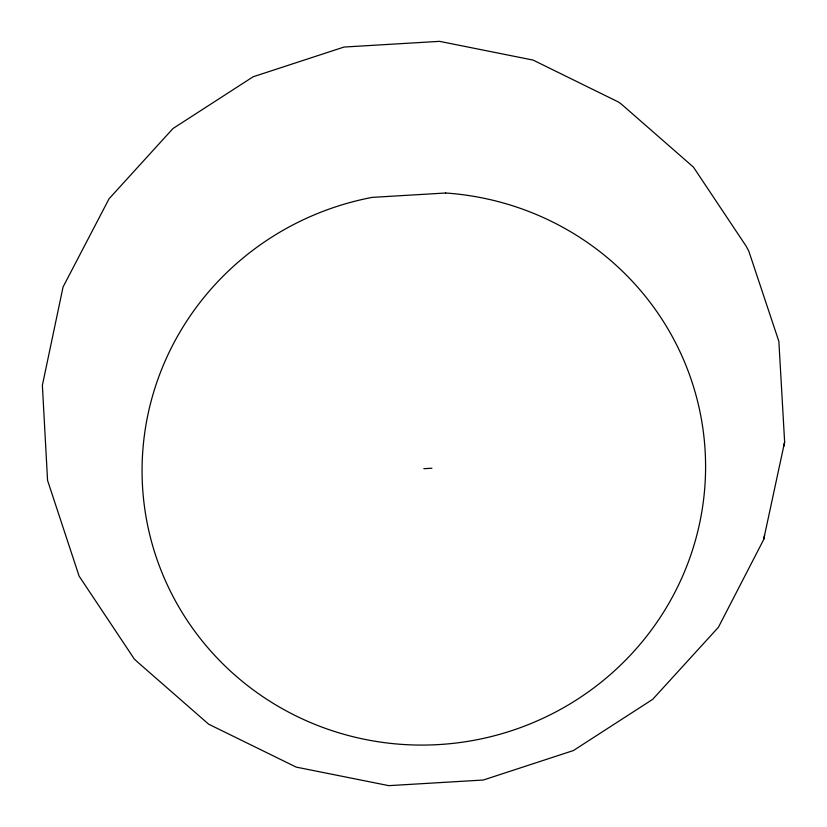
<?xml version="1.0" encoding="UTF-8"?>
<svg xmlns="http://www.w3.org/2000/svg" width="827" height="827" viewBox="0 0 827 827"><rect width="100%" height="100%" fill="white"/><g stroke="black" fill="none" stroke-linecap="round" stroke-linejoin="round"><path stroke-width="1.24" d="M783.634 446.714L784.627 442.031L778.869 341.386L748.766 251.046L746.181 246.208L693.45 167.137L621.563 104.295L618.338 101.959L533.084 60.082L439.53 41.35L344.032 47.046L253.124 76.777L172.977 128.526L109.071 198.759L63.069 286.959L42.373 385.32L47.563 480.384L79.113 576.13L134.336 659.078L137.458 661.951L208.662 724.194L296.2 767.105L388.814 785.65L483.34 780.016L573.338 750.575L652.679 699.353L718.394 627.3L761.76 543.298L763.672 539.452L764.562 535.234M763.672 539.452L784.627 442.031M423.827 468.702L431.952 468.216M445.629 193.001L372.181 197.384A281.945 276.187 -10.4 0 0 194.614 631.073A281.945 276.187 -10.4 0 0 669.208 602.769A281.945 276.187 -10.4 0 0 445.629 193.001"/></g></svg>
